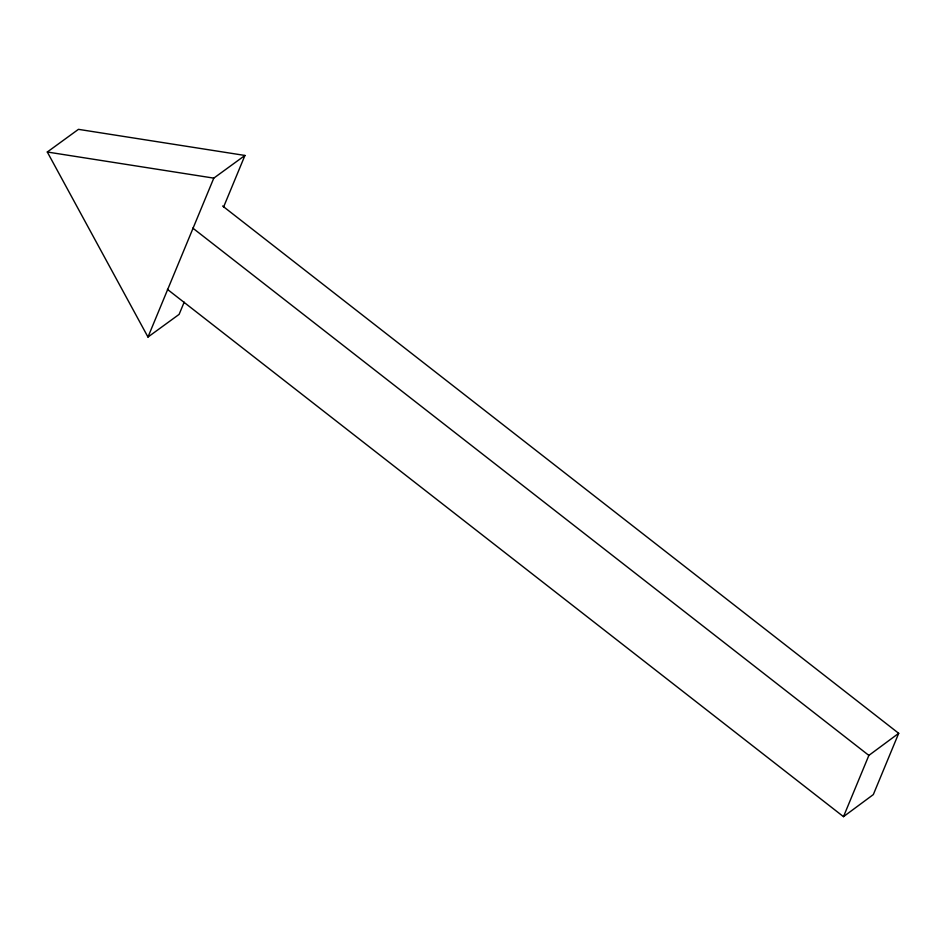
<?xml version="1.0" encoding="UTF-8"?>
<svg xmlns="http://www.w3.org/2000/svg" width="946" height="946" viewBox="0 0 946 946"><rect width="100%" height="100%" fill="white"/><g stroke="black" fill="none" stroke-linecap="round" stroke-linejoin="round"><path stroke-width="1.42" d="M147.978 337.048L213.796 178.132L244.943 155.451L78.447 129.342L47.3 152.01L147.978 337.048L179.113 314.379L184.186 302.152M223.563 207.068L244.943 155.451M167.418 289.358L843.489 816.658L868.866 755.405L898.7 733.316L222.629 206.015M898.7 733.316L873.324 794.581L843.489 816.658M47.3 152.01L213.796 178.132M192.783 228.092L868.866 755.405"/></g></svg>
